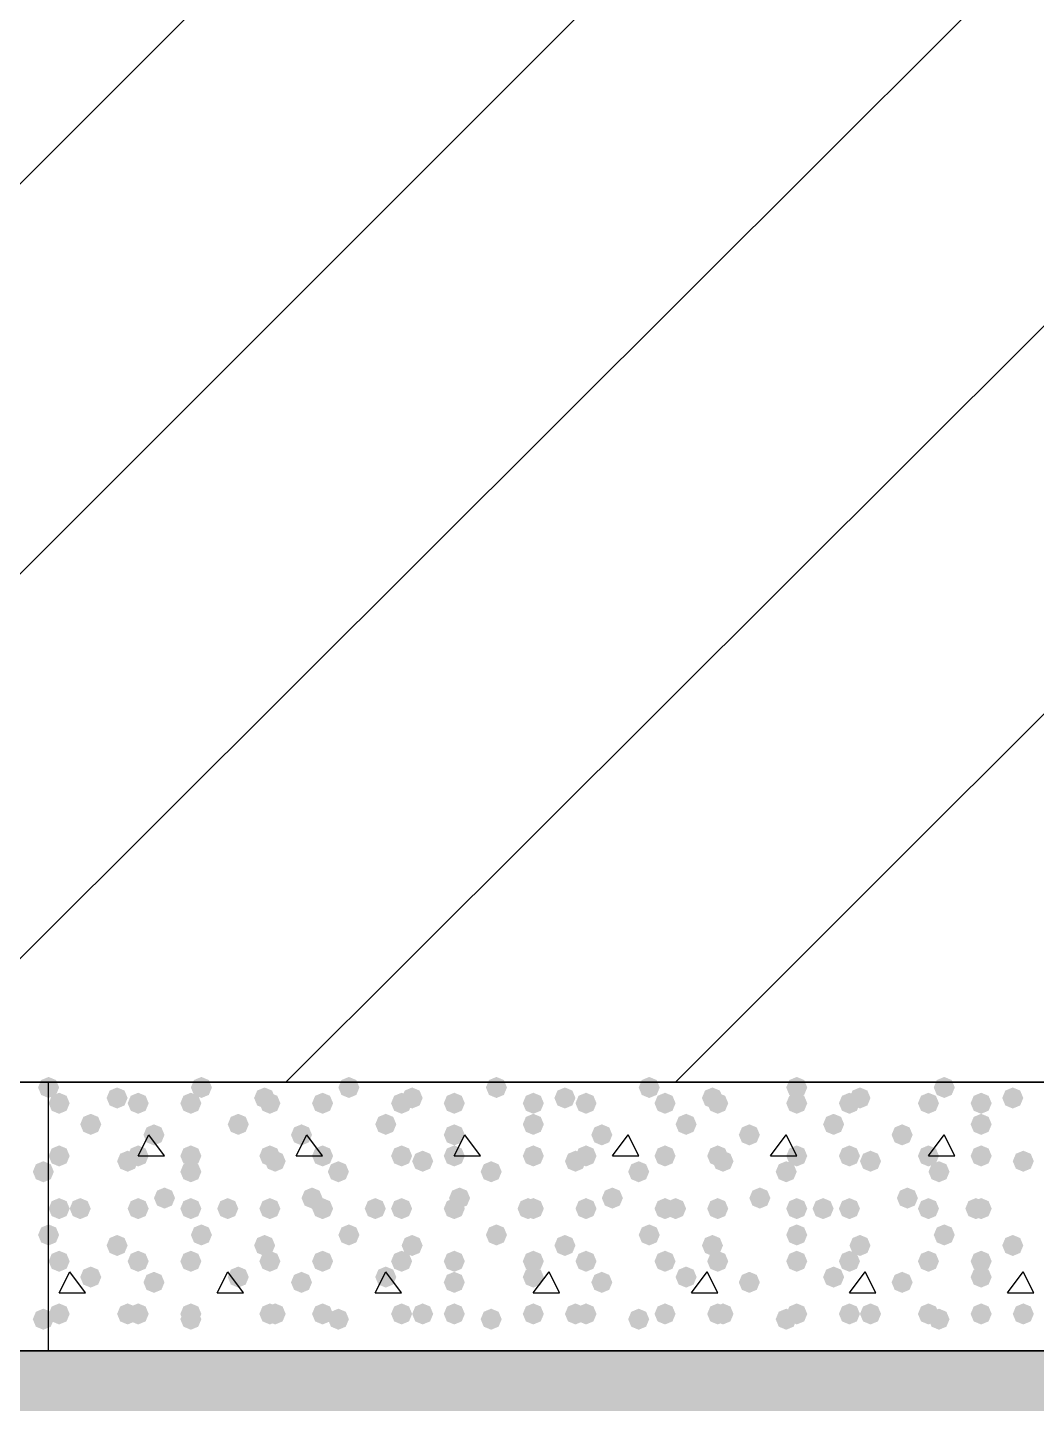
# Model space of a CAD drawing. Header units: millimetres. Extents: x 0 to 420, y 0 to 297.
# Drawn here: x 47.46 to 55.56, y 177.5 to 188.56 of the extents above; entities that cross this region are included whole.
import ezdxf

# ---------------------------------------------------------------- set-up
doc = ezdxf.new("R2010")
doc.units = ezdxf.units.MM
doc.layers.get('0').update_dxf_attribs({"linetype": 'CONTINUOUS'})

msp = doc.modelspace()

# ---------------------------------------------------------------- hatches: boundary and pattern name
at = {"true_color": 0x000008}
for points in [[(47.709667, 180.043667), (47.684796, 179.983871), (47.625, 179.959), (47.565204, 179.983871), (47.540333, 180.043667), (47.565204, 180.103462), (47.625, 180.128333), (47.684796, 180.103463)], [(48.937333, 180.043667), (48.912463, 179.983871), (48.852667, 179.959), (48.792871, 179.983871), (48.768, 180.043667), (48.792871, 180.103462), (48.852667, 180.128333), (48.912462, 180.103463)], [(50.122667, 180.043667), (50.097796, 179.983871), (50.038, 179.959), (49.978204, 179.983871), (49.953333, 180.043667), (49.978204, 180.103462), (50.038, 180.128333), (50.097796, 180.103463)], [(51.308, 180.043667), (51.283129, 179.983871), (51.223333, 179.959), (51.163537, 179.983871), (51.138667, 180.043667), (51.163537, 180.103462), (51.223333, 180.128333), (51.283129, 180.103463)], [(52.535667, 180.043667), (52.510796, 179.983871), (52.451, 179.959), (52.391204, 179.983871), (52.366333, 180.043667), (52.391204, 180.103462), (52.451, 180.128333), (52.510796, 180.103463)], [(53.721, 180.043667), (53.696129, 179.983871), (53.636333, 179.959), (53.576537, 179.983871), (53.551667, 180.043667), (53.576537, 180.103462), (53.636333, 180.128333), (53.696129, 180.103463)], [(54.906333, 180.043667), (54.881462, 179.983871), (54.821667, 179.959), (54.761871, 179.983871), (54.737, 180.043667), (54.761871, 180.103462), (54.821667, 180.128333), (54.881462, 180.103463)], [(47.794333, 179.916667), (47.769462, 179.856871), (47.709667, 179.832), (47.649871, 179.856871), (47.625, 179.916667), (47.649871, 179.976462), (47.709667, 180.001333), (47.769462, 179.976463)], [(48.26, 179.959), (48.235129, 179.899204), (48.175333, 179.874333), (48.115538, 179.899204), (48.090667, 179.959), (48.115537, 180.018796), (48.175333, 180.043667), (48.235129, 180.018796)], [(48.429333, 179.916667), (48.404462, 179.856871), (48.344667, 179.832), (48.284871, 179.856871), (48.26, 179.916667), (48.284871, 179.976462), (48.344667, 180.001333), (48.404462, 179.976463)], [(48.852667, 179.916667), (48.827796, 179.856871), (48.768, 179.832), (48.708204, 179.856871), (48.683333, 179.916667), (48.708204, 179.976462), (48.768, 180.001333), (48.827796, 179.976463)], [(49.445333, 179.959), (49.420463, 179.899204), (49.360667, 179.874333), (49.300871, 179.899204), (49.276, 179.959), (49.300871, 180.018796), (49.360667, 180.043667), (49.420462, 180.018796)], [(49.487667, 179.916667), (49.462796, 179.856871), (49.403, 179.832), (49.343204, 179.856871), (49.318333, 179.916667), (49.343204, 179.976462), (49.403, 180.001333), (49.462796, 179.976463)], [(49.911, 179.916667), (49.886129, 179.856871), (49.826333, 179.832), (49.766537, 179.856871), (49.741667, 179.916667), (49.766537, 179.976462), (49.826333, 180.001333), (49.886129, 179.976463)], [(50.546, 179.916667), (50.521129, 179.856871), (50.461333, 179.832), (50.401537, 179.856871), (50.376667, 179.916667), (50.401537, 179.976462), (50.461333, 180.001333), (50.521129, 179.976463)], [(50.630667, 179.959), (50.605796, 179.899204), (50.546, 179.874333), (50.486204, 179.899204), (50.461333, 179.959), (50.486204, 180.018796), (50.546, 180.043667), (50.605796, 180.018796)], [(50.969333, 179.916667), (50.944462, 179.856871), (50.884667, 179.832), (50.824871, 179.856871), (50.8, 179.916667), (50.824871, 179.976462), (50.884667, 180.001333), (50.944462, 179.976463)], [(51.604333, 179.916667), (51.579462, 179.856871), (51.519667, 179.832), (51.459871, 179.856871), (51.435, 179.916667), (51.459871, 179.976462), (51.519667, 180.001333), (51.579462, 179.976463)], [(51.858333, 179.959), (51.833463, 179.899204), (51.773667, 179.874333), (51.713871, 179.899204), (51.689, 179.959), (51.713871, 180.018796), (51.773667, 180.043667), (51.833462, 180.018796)], [(52.027667, 179.916667), (52.002796, 179.856871), (51.943, 179.832), (51.883204, 179.856871), (51.858333, 179.916667), (51.883204, 179.976462), (51.943, 180.001333), (52.002796, 179.976463)], [(52.662667, 179.916667), (52.637796, 179.856871), (52.578, 179.832), (52.518204, 179.856871), (52.493333, 179.916667), (52.518204, 179.976462), (52.578, 180.001333), (52.637796, 179.976463)], [(53.043667, 179.959), (53.018796, 179.899204), (52.959, 179.874333), (52.899204, 179.899204), (52.874333, 179.959), (52.899204, 180.018796), (52.959, 180.043667), (53.018796, 180.018796)], [(53.086, 179.916667), (53.061129, 179.856871), (53.001333, 179.832), (52.941537, 179.856871), (52.916667, 179.916667), (52.941537, 179.976462), (53.001333, 180.001333), (53.061129, 179.976463)], [(53.721, 179.916667), (53.696129, 179.856871), (53.636333, 179.832), (53.576537, 179.856871), (53.551667, 179.916667), (53.576537, 179.976462), (53.636333, 180.001333), (53.696129, 179.976463)], [(54.144333, 179.916667), (54.119462, 179.856871), (54.059667, 179.832), (53.999871, 179.856871), (53.975, 179.916667), (53.999871, 179.976462), (54.059667, 180.001333), (54.119462, 179.976463)], [(54.229, 179.959), (54.204129, 179.899204), (54.144333, 179.874333), (54.084538, 179.899204), (54.059667, 179.959), (54.084537, 180.018796), (54.144333, 180.043667), (54.204129, 180.018796)], [(54.779333, 179.916667), (54.754462, 179.856871), (54.694667, 179.832), (54.634871, 179.856871), (54.61, 179.916667), (54.634871, 179.976462), (54.694667, 180.001333), (54.754462, 179.976463)], [(55.202667, 179.916667), (55.177796, 179.856871), (55.118, 179.832), (55.058204, 179.856871), (55.033333, 179.916667), (55.058204, 179.976462), (55.118, 180.001333), (55.177796, 179.976463)], [(55.456667, 179.959), (55.431796, 179.899204), (55.372, 179.874333), (55.312204, 179.899204), (55.287333, 179.959), (55.312204, 180.018796), (55.372, 180.043667), (55.431796, 180.018796)], [(48.048333, 179.747333), (48.023463, 179.687537), (47.963667, 179.662667), (47.903871, 179.687537), (47.879, 179.747333), (47.903871, 179.807129), (47.963667, 179.832), (48.023462, 179.807129)], [(49.233667, 179.747333), (49.208796, 179.687537), (49.149, 179.662667), (49.089204, 179.687537), (49.064333, 179.747333), (49.089204, 179.807129), (49.149, 179.832), (49.208796, 179.807129)], [(50.419, 179.747333), (50.394129, 179.687537), (50.334333, 179.662667), (50.274538, 179.687537), (50.249667, 179.747333), (50.274537, 179.807129), (50.334333, 179.832), (50.394129, 179.807129)], [(51.604333, 179.747333), (51.579462, 179.687537), (51.519667, 179.662667), (51.459871, 179.687537), (51.435, 179.747333), (51.459871, 179.807129), (51.519667, 179.832), (51.579462, 179.807129)], [(52.832, 179.747333), (52.807129, 179.687537), (52.747333, 179.662667), (52.687538, 179.687537), (52.662667, 179.747333), (52.687537, 179.807129), (52.747333, 179.832), (52.807129, 179.807129)], [(54.017333, 179.747333), (53.992463, 179.687537), (53.932667, 179.662667), (53.872871, 179.687537), (53.848, 179.747333), (53.872871, 179.807129), (53.932667, 179.832), (53.992462, 179.807129)], [(55.202667, 179.747333), (55.177796, 179.687537), (55.118, 179.662667), (55.058204, 179.687537), (55.033333, 179.747333), (55.058204, 179.807129), (55.118, 179.832), (55.177796, 179.807129)], [(48.556333, 179.662667), (48.531462, 179.602871), (48.471667, 179.578), (48.411871, 179.602871), (48.387, 179.662667), (48.411871, 179.722462), (48.471667, 179.747333), (48.531462, 179.722463)], [(49.741667, 179.662667), (49.716796, 179.602871), (49.657, 179.578), (49.597204, 179.602871), (49.572333, 179.662667), (49.597204, 179.722462), (49.657, 179.747333), (49.716796, 179.722463)], [(50.969333, 179.662667), (50.944462, 179.602871), (50.884667, 179.578), (50.824871, 179.602871), (50.8, 179.662667), (50.824871, 179.722462), (50.884667, 179.747333), (50.944462, 179.722463)], [(52.154667, 179.662667), (52.129796, 179.602871), (52.07, 179.578), (52.010204, 179.602871), (51.985333, 179.662667), (52.010204, 179.722462), (52.07, 179.747333), (52.129796, 179.722463)], [(53.34, 179.662667), (53.315129, 179.602871), (53.255333, 179.578), (53.195538, 179.602871), (53.170667, 179.662667), (53.195537, 179.722462), (53.255333, 179.747333), (53.315129, 179.722463)], [(54.567667, 179.662667), (54.542796, 179.602871), (54.483, 179.578), (54.423204, 179.602871), (54.398333, 179.662667), (54.423204, 179.722462), (54.483, 179.747333), (54.542796, 179.722463)], [(47.794333, 179.493333), (47.769462, 179.433538), (47.709667, 179.408667), (47.649871, 179.433538), (47.625, 179.493333), (47.649871, 179.553129), (47.709667, 179.578), (47.769462, 179.553129)], [(48.344667, 179.451), (48.319796, 179.391204), (48.26, 179.366333), (48.200204, 179.391204), (48.175333, 179.451), (48.200204, 179.510796), (48.26, 179.535667), (48.319796, 179.510796)], [(48.429333, 179.493333), (48.404462, 179.433538), (48.344667, 179.408667), (48.284871, 179.433538), (48.26, 179.493333), (48.284871, 179.553129), (48.344667, 179.578), (48.404462, 179.553129)], [(48.852667, 179.493333), (48.827796, 179.433538), (48.768, 179.408667), (48.708204, 179.433538), (48.683333, 179.493333), (48.708204, 179.553129), (48.768, 179.578), (48.827796, 179.553129)], [(49.487667, 179.493333), (49.462796, 179.433538), (49.403, 179.408667), (49.343204, 179.433538), (49.318333, 179.493333), (49.343204, 179.553129), (49.403, 179.578), (49.462796, 179.553129)], [(49.53, 179.451), (49.505129, 179.391204), (49.445333, 179.366333), (49.385538, 179.391204), (49.360667, 179.451), (49.385537, 179.510796), (49.445333, 179.535667), (49.505129, 179.510796)], [(49.911, 179.493333), (49.886129, 179.433538), (49.826333, 179.408667), (49.766537, 179.433538), (49.741667, 179.493333), (49.766537, 179.553129), (49.826333, 179.578), (49.886129, 179.553129)], [(50.546, 179.493333), (50.521129, 179.433538), (50.461333, 179.408667), (50.401537, 179.433538), (50.376667, 179.493333), (50.401537, 179.553129), (50.461333, 179.578), (50.521129, 179.553129)], [(50.715333, 179.451), (50.690463, 179.391204), (50.630667, 179.366333), (50.570871, 179.391204), (50.546, 179.451), (50.570871, 179.510796), (50.630667, 179.535667), (50.690462, 179.510796)], [(50.969333, 179.493333), (50.944462, 179.433538), (50.884667, 179.408667), (50.824871, 179.433538), (50.8, 179.493333), (50.824871, 179.553129), (50.884667, 179.578), (50.944462, 179.553129)], [(51.604333, 179.493333), (51.579462, 179.433538), (51.519667, 179.408667), (51.459871, 179.433538), (51.435, 179.493333), (51.459871, 179.553129), (51.519667, 179.578), (51.579462, 179.553129)], [(51.943, 179.451), (51.918129, 179.391204), (51.858333, 179.366333), (51.798537, 179.391204), (51.773667, 179.451), (51.798537, 179.510796), (51.858333, 179.535667), (51.918129, 179.510796)], [(52.027667, 179.493333), (52.002796, 179.433538), (51.943, 179.408667), (51.883204, 179.433538), (51.858333, 179.493333), (51.883204, 179.553129), (51.943, 179.578), (52.002796, 179.553129)], [(52.662667, 179.493333), (52.637796, 179.433538), (52.578, 179.408667), (52.518204, 179.433538), (52.493333, 179.493333), (52.518204, 179.553129), (52.578, 179.578), (52.637796, 179.553129)], [(53.086, 179.493333), (53.061129, 179.433538), (53.001333, 179.408667), (52.941537, 179.433538), (52.916667, 179.493333), (52.941537, 179.553129), (53.001333, 179.578), (53.061129, 179.553129)], [(53.128333, 179.451), (53.103463, 179.391204), (53.043667, 179.366333), (52.983871, 179.391204), (52.959, 179.451), (52.983871, 179.510796), (53.043667, 179.535667), (53.103462, 179.510796)], [(53.721, 179.493333), (53.696129, 179.433538), (53.636333, 179.408667), (53.576537, 179.433538), (53.551667, 179.493333), (53.576537, 179.553129), (53.636333, 179.578), (53.696129, 179.553129)], [(54.144333, 179.493333), (54.119462, 179.433538), (54.059667, 179.408667), (53.999871, 179.433538), (53.975, 179.493333), (53.999871, 179.553129), (54.059667, 179.578), (54.119462, 179.553129)], [(54.313667, 179.451), (54.288796, 179.391204), (54.229, 179.366333), (54.169204, 179.391204), (54.144333, 179.451), (54.169204, 179.510796), (54.229, 179.535667), (54.288796, 179.510796)], [(54.779333, 179.493333), (54.754462, 179.433538), (54.694667, 179.408667), (54.634871, 179.433538), (54.61, 179.493333), (54.634871, 179.553129), (54.694667, 179.578), (54.754462, 179.553129)], [(55.202667, 179.493333), (55.177796, 179.433538), (55.118, 179.408667), (55.058204, 179.433538), (55.033333, 179.493333), (55.058204, 179.553129), (55.118, 179.578), (55.177796, 179.553129)], [(55.541333, 179.451), (55.516462, 179.391204), (55.456667, 179.366333), (55.396871, 179.391204), (55.372, 179.451), (55.396871, 179.510796), (55.456667, 179.535667), (55.516462, 179.510796)], [(48.852667, 179.366333), (48.827796, 179.306537), (48.768, 179.281667), (48.708204, 179.306537), (48.683333, 179.366333), (48.708204, 179.426129), (48.768, 179.451), (48.827796, 179.426129)], [(50.038, 179.366333), (50.013129, 179.306537), (49.953333, 179.281667), (49.893538, 179.306537), (49.868667, 179.366333), (49.893537, 179.426129), (49.953333, 179.451), (50.013129, 179.426129)], [(51.265667, 179.366333), (51.240796, 179.306537), (51.181, 179.281667), (51.121204, 179.306537), (51.096333, 179.366333), (51.121204, 179.426129), (51.181, 179.451), (51.240796, 179.426129)], [(52.451, 179.366333), (52.426129, 179.306537), (52.366333, 179.281667), (52.306537, 179.306537), (52.281667, 179.366333), (52.306537, 179.426129), (52.366333, 179.451), (52.426129, 179.426129)], [(53.636333, 179.366333), (53.611462, 179.306537), (53.551667, 179.281667), (53.491871, 179.306537), (53.467, 179.366333), (53.491871, 179.426129), (53.551667, 179.451), (53.611462, 179.426129)], [(54.864, 179.366333), (54.839129, 179.306537), (54.779333, 179.281667), (54.719538, 179.306537), (54.694667, 179.366333), (54.719537, 179.426129), (54.779333, 179.451), (54.839129, 179.426129)], [(48.641, 179.154667), (48.616129, 179.094871), (48.556333, 179.07), (48.496537, 179.094871), (48.471667, 179.154667), (48.496537, 179.214462), (48.556333, 179.239333), (48.616129, 179.214463)], [(49.826333, 179.154667), (49.801463, 179.094871), (49.741667, 179.07), (49.681871, 179.094871), (49.657, 179.154667), (49.681871, 179.214462), (49.741667, 179.239333), (49.801462, 179.214463)], [(51.011667, 179.154667), (50.986796, 179.094871), (50.927, 179.07), (50.867204, 179.094871), (50.842333, 179.154667), (50.867204, 179.214462), (50.927, 179.239333), (50.986796, 179.214463)], [(52.239333, 179.154667), (52.214462, 179.094871), (52.154667, 179.07), (52.094871, 179.094871), (52.07, 179.154667), (52.094871, 179.214462), (52.154667, 179.239333), (52.214462, 179.214463)], [(53.424667, 179.154667), (53.399796, 179.094871), (53.34, 179.07), (53.280204, 179.094871), (53.255333, 179.154667), (53.280204, 179.214462), (53.34, 179.239333), (53.399796, 179.214463)], [(54.61, 179.154667), (54.585129, 179.094871), (54.525333, 179.07), (54.465538, 179.094871), (54.440667, 179.154667), (54.465537, 179.214462), (54.525333, 179.239333), (54.585129, 179.214463)], [(47.794333, 179.07), (47.769462, 179.010204), (47.709667, 178.985333), (47.649871, 179.010204), (47.625, 179.07), (47.649871, 179.129796), (47.709667, 179.154667), (47.769462, 179.129796)], [(47.963667, 179.07), (47.938796, 179.010204), (47.879, 178.985333), (47.819204, 179.010204), (47.794333, 179.07), (47.819204, 179.129796), (47.879, 179.154667), (47.938796, 179.129796)], [(48.429333, 179.07), (48.404462, 179.010204), (48.344667, 178.985333), (48.284871, 179.010204), (48.26, 179.07), (48.284871, 179.129796), (48.344667, 179.154667), (48.404462, 179.129796)], [(48.852667, 179.07), (48.827796, 179.010204), (48.768, 178.985333), (48.708204, 179.010204), (48.683333, 179.07), (48.708204, 179.129796), (48.768, 179.154667), (48.827796, 179.129796)], [(49.149, 179.07), (49.124129, 179.010204), (49.064333, 178.985333), (49.004538, 179.010204), (48.979667, 179.07), (49.004537, 179.129796), (49.064333, 179.154667), (49.124129, 179.129796)], [(49.487667, 179.07), (49.462796, 179.010204), (49.403, 178.985333), (49.343204, 179.010204), (49.318333, 179.07), (49.343204, 179.129796), (49.403, 179.154667), (49.462796, 179.129796)], [(49.911, 179.07), (49.886129, 179.010204), (49.826333, 178.985333), (49.766537, 179.010204), (49.741667, 179.07), (49.766537, 179.129796), (49.826333, 179.154667), (49.886129, 179.129796)], [(50.334333, 179.07), (50.309462, 179.010204), (50.249667, 178.985333), (50.189871, 179.010204), (50.165, 179.07), (50.189871, 179.129796), (50.249667, 179.154667), (50.309462, 179.129796)], [(50.546, 179.07), (50.521129, 179.010204), (50.461333, 178.985333), (50.401537, 179.010204), (50.376667, 179.07), (50.401537, 179.129796), (50.461333, 179.154667), (50.521129, 179.129796)], [(50.969333, 179.07), (50.944462, 179.010204), (50.884667, 178.985333), (50.824871, 179.010204), (50.8, 179.07), (50.824871, 179.129796), (50.884667, 179.154667), (50.944462, 179.129796)], [(51.562, 179.07), (51.537129, 179.010204), (51.477333, 178.985333), (51.417538, 179.010204), (51.392667, 179.07), (51.417537, 179.129796), (51.477333, 179.154667), (51.537129, 179.129796)], [(51.604333, 179.07), (51.579462, 179.010204), (51.519667, 178.985333), (51.459871, 179.010204), (51.435, 179.07), (51.459871, 179.129796), (51.519667, 179.154667), (51.579462, 179.129796)], [(52.027667, 179.07), (52.002796, 179.010204), (51.943, 178.985333), (51.883204, 179.010204), (51.858333, 179.07), (51.883204, 179.129796), (51.943, 179.154667), (52.002796, 179.129796)], [(52.662667, 179.07), (52.637796, 179.010204), (52.578, 178.985333), (52.518204, 179.010204), (52.493333, 179.07), (52.518204, 179.129796), (52.578, 179.154667), (52.637796, 179.129796)], [(52.747333, 179.07), (52.722463, 179.010204), (52.662667, 178.985333), (52.602871, 179.010204), (52.578, 179.07), (52.602871, 179.129796), (52.662667, 179.154667), (52.722462, 179.129796)], [(53.086, 179.07), (53.061129, 179.010204), (53.001333, 178.985333), (52.941537, 179.010204), (52.916667, 179.07), (52.941537, 179.129796), (53.001333, 179.154667), (53.061129, 179.129796)], [(53.721, 179.07), (53.696129, 179.010204), (53.636333, 178.985333), (53.576537, 179.010204), (53.551667, 179.07), (53.576537, 179.129796), (53.636333, 179.154667), (53.696129, 179.129796)], [(53.932667, 179.07), (53.907796, 179.010204), (53.848, 178.985333), (53.788204, 179.010204), (53.763333, 179.07), (53.788204, 179.129796), (53.848, 179.154667), (53.907796, 179.129796)], [(54.144333, 179.07), (54.119462, 179.010204), (54.059667, 178.985333), (53.999871, 179.010204), (53.975, 179.07), (53.999871, 179.129796), (54.059667, 179.154667), (54.119462, 179.129796)], [(54.779333, 179.07), (54.754462, 179.010204), (54.694667, 178.985333), (54.634871, 179.010204), (54.61, 179.07), (54.634871, 179.129796), (54.694667, 179.154667), (54.754462, 179.129796)], [(55.160333, 179.07), (55.135463, 179.010204), (55.075667, 178.985333), (55.015871, 179.010204), (54.991, 179.07), (55.015871, 179.129796), (55.075667, 179.154667), (55.135462, 179.129796)], [(55.202667, 179.07), (55.177796, 179.010204), (55.118, 178.985333), (55.058204, 179.010204), (55.033333, 179.07), (55.058204, 179.129796), (55.118, 179.154667), (55.177796, 179.129796)], [(47.709667, 178.858333), (47.684796, 178.798537), (47.625, 178.773667), (47.565204, 178.798537), (47.540333, 178.858333), (47.565204, 178.918129), (47.625, 178.943), (47.684796, 178.918129)], [(48.26, 178.773667), (48.235129, 178.713871), (48.175333, 178.689), (48.115538, 178.713871), (48.090667, 178.773667), (48.115537, 178.833462), (48.175333, 178.858333), (48.235129, 178.833463)], [(48.937333, 178.858333), (48.912463, 178.798537), (48.852667, 178.773667), (48.792871, 178.798537), (48.768, 178.858333), (48.792871, 178.918129), (48.852667, 178.943), (48.912462, 178.918129)], [(49.445333, 178.773667), (49.420463, 178.713871), (49.360667, 178.689), (49.300871, 178.713871), (49.276, 178.773667), (49.300871, 178.833462), (49.360667, 178.858333), (49.420462, 178.833463)], [(50.122667, 178.858333), (50.097796, 178.798537), (50.038, 178.773667), (49.978204, 178.798537), (49.953333, 178.858333), (49.978204, 178.918129), (50.038, 178.943), (50.097796, 178.918129)], [(50.630667, 178.773667), (50.605796, 178.713871), (50.546, 178.689), (50.486204, 178.713871), (50.461333, 178.773667), (50.486204, 178.833462), (50.546, 178.858333), (50.605796, 178.833463)], [(51.308, 178.858333), (51.283129, 178.798537), (51.223333, 178.773667), (51.163537, 178.798537), (51.138667, 178.858333), (51.163537, 178.918129), (51.223333, 178.943), (51.283129, 178.918129)], [(51.858333, 178.773667), (51.833463, 178.713871), (51.773667, 178.689), (51.713871, 178.713871), (51.689, 178.773667), (51.713871, 178.833462), (51.773667, 178.858333), (51.833462, 178.833463)], [(52.535667, 178.858333), (52.510796, 178.798537), (52.451, 178.773667), (52.391204, 178.798537), (52.366333, 178.858333), (52.391204, 178.918129), (52.451, 178.943), (52.510796, 178.918129)], [(53.043667, 178.773667), (53.018796, 178.713871), (52.959, 178.689), (52.899204, 178.713871), (52.874333, 178.773667), (52.899204, 178.833462), (52.959, 178.858333), (53.018796, 178.833463)], [(53.721, 178.858333), (53.696129, 178.798537), (53.636333, 178.773667), (53.576537, 178.798537), (53.551667, 178.858333), (53.576537, 178.918129), (53.636333, 178.943), (53.696129, 178.918129)], [(54.229, 178.773667), (54.204129, 178.713871), (54.144333, 178.689), (54.084538, 178.713871), (54.059667, 178.773667), (54.084537, 178.833462), (54.144333, 178.858333), (54.204129, 178.833463)], [(54.906333, 178.858333), (54.881462, 178.798537), (54.821667, 178.773667), (54.761871, 178.798537), (54.737, 178.858333), (54.761871, 178.918129), (54.821667, 178.943), (54.881462, 178.918129)], [(55.456667, 178.773667), (55.431796, 178.713871), (55.372, 178.689), (55.312204, 178.713871), (55.287333, 178.773667), (55.312204, 178.833462), (55.372, 178.858333), (55.431796, 178.833463)], [(47.794333, 178.646667), (47.769462, 178.586871), (47.709667, 178.562), (47.649871, 178.586871), (47.625, 178.646667), (47.649871, 178.706462), (47.709667, 178.731333), (47.769462, 178.706463)], [(48.429333, 178.646667), (48.404462, 178.586871), (48.344667, 178.562), (48.284871, 178.586871), (48.26, 178.646667), (48.284871, 178.706462), (48.344667, 178.731333), (48.404462, 178.706463)], [(48.852667, 178.646667), (48.827796, 178.586871), (48.768, 178.562), (48.708204, 178.586871), (48.683333, 178.646667), (48.708204, 178.706462), (48.768, 178.731333), (48.827796, 178.706463)], [(49.487667, 178.646667), (49.462796, 178.586871), (49.403, 178.562), (49.343204, 178.586871), (49.318333, 178.646667), (49.343204, 178.706462), (49.403, 178.731333), (49.462796, 178.706463)], [(49.911, 178.646667), (49.886129, 178.586871), (49.826333, 178.562), (49.766537, 178.586871), (49.741667, 178.646667), (49.766537, 178.706462), (49.826333, 178.731333), (49.886129, 178.706463)], [(50.546, 178.646667), (50.521129, 178.586871), (50.461333, 178.562), (50.401537, 178.586871), (50.376667, 178.646667), (50.401537, 178.706462), (50.461333, 178.731333), (50.521129, 178.706463)], [(50.969333, 178.646667), (50.944462, 178.586871), (50.884667, 178.562), (50.824871, 178.586871), (50.8, 178.646667), (50.824871, 178.706462), (50.884667, 178.731333), (50.944462, 178.706463)], [(51.604333, 178.646667), (51.579462, 178.586871), (51.519667, 178.562), (51.459871, 178.586871), (51.435, 178.646667), (51.459871, 178.706462), (51.519667, 178.731333), (51.579462, 178.706463)], [(52.027667, 178.646667), (52.002796, 178.586871), (51.943, 178.562), (51.883204, 178.586871), (51.858333, 178.646667), (51.883204, 178.706462), (51.943, 178.731333), (52.002796, 178.706463)], [(52.662667, 178.646667), (52.637796, 178.586871), (52.578, 178.562), (52.518204, 178.586871), (52.493333, 178.646667), (52.518204, 178.706462), (52.578, 178.731333), (52.637796, 178.706463)], [(53.086, 178.646667), (53.061129, 178.586871), (53.001333, 178.562), (52.941537, 178.586871), (52.916667, 178.646667), (52.941537, 178.706462), (53.001333, 178.731333), (53.061129, 178.706463)], [(53.721, 178.646667), (53.696129, 178.586871), (53.636333, 178.562), (53.576537, 178.586871), (53.551667, 178.646667), (53.576537, 178.706462), (53.636333, 178.731333), (53.696129, 178.706463)], [(54.144333, 178.646667), (54.119462, 178.586871), (54.059667, 178.562), (53.999871, 178.586871), (53.975, 178.646667), (53.999871, 178.706462), (54.059667, 178.731333), (54.119462, 178.706463)], [(54.779333, 178.646667), (54.754462, 178.586871), (54.694667, 178.562), (54.634871, 178.586871), (54.61, 178.646667), (54.634871, 178.706462), (54.694667, 178.731333), (54.754462, 178.706463)], [(55.202667, 178.646667), (55.177796, 178.586871), (55.118, 178.562), (55.058204, 178.586871), (55.033333, 178.646667), (55.058204, 178.706462), (55.118, 178.731333), (55.177796, 178.706463)], [(48.048333, 178.519667), (48.023463, 178.459871), (47.963667, 178.435), (47.903871, 178.459871), (47.879, 178.519667), (47.903871, 178.579462), (47.963667, 178.604333), (48.023462, 178.579463)], [(48.556333, 178.477333), (48.531462, 178.417537), (48.471667, 178.392667), (48.411871, 178.417537), (48.387, 178.477333), (48.411871, 178.537129), (48.471667, 178.562), (48.531462, 178.537129)], [(49.233667, 178.519667), (49.208796, 178.459871), (49.149, 178.435), (49.089204, 178.459871), (49.064333, 178.519667), (49.089204, 178.579462), (49.149, 178.604333), (49.208796, 178.579463)], [(49.741667, 178.477333), (49.716796, 178.417537), (49.657, 178.392667), (49.597204, 178.417537), (49.572333, 178.477333), (49.597204, 178.537129), (49.657, 178.562), (49.716796, 178.537129)], [(50.419, 178.519667), (50.394129, 178.459871), (50.334333, 178.435), (50.274538, 178.459871), (50.249667, 178.519667), (50.274537, 178.579462), (50.334333, 178.604333), (50.394129, 178.579463)], [(50.969333, 178.477333), (50.944462, 178.417537), (50.884667, 178.392667), (50.824871, 178.417537), (50.8, 178.477333), (50.824871, 178.537129), (50.884667, 178.562), (50.944462, 178.537129)], [(51.604333, 178.519667), (51.579462, 178.459871), (51.519667, 178.435), (51.459871, 178.459871), (51.435, 178.519667), (51.459871, 178.579462), (51.519667, 178.604333), (51.579462, 178.579463)], [(52.154667, 178.477333), (52.129796, 178.417537), (52.07, 178.392667), (52.010204, 178.417537), (51.985333, 178.477333), (52.010204, 178.537129), (52.07, 178.562), (52.129796, 178.537129)], [(52.832, 178.519667), (52.807129, 178.459871), (52.747333, 178.435), (52.687538, 178.459871), (52.662667, 178.519667), (52.687537, 178.579462), (52.747333, 178.604333), (52.807129, 178.579463)], [(53.34, 178.477333), (53.315129, 178.417537), (53.255333, 178.392667), (53.195538, 178.417537), (53.170667, 178.477333), (53.195537, 178.537129), (53.255333, 178.562), (53.315129, 178.537129)], [(54.017333, 178.519667), (53.992463, 178.459871), (53.932667, 178.435), (53.872871, 178.459871), (53.848, 178.519667), (53.872871, 178.579462), (53.932667, 178.604333), (53.992462, 178.579463)], [(54.567667, 178.477333), (54.542796, 178.417537), (54.483, 178.392667), (54.423204, 178.417537), (54.398333, 178.477333), (54.423204, 178.537129), (54.483, 178.562), (54.542796, 178.537129)], [(55.202667, 178.519667), (55.177796, 178.459871), (55.118, 178.435), (55.058204, 178.459871), (55.033333, 178.519667), (55.058204, 178.579462), (55.118, 178.604333), (55.177796, 178.579463)], [(47.794333, 178.223333), (47.769462, 178.163537), (47.709667, 178.138667), (47.649871, 178.163537), (47.625, 178.223333), (47.649871, 178.283129), (47.709667, 178.308), (47.769462, 178.283129)], [(48.344667, 178.223333), (48.319796, 178.163537), (48.26, 178.138667), (48.200204, 178.163537), (48.175333, 178.223333), (48.200204, 178.283129), (48.26, 178.308), (48.319796, 178.283129)], [(48.429333, 178.223333), (48.404462, 178.163537), (48.344667, 178.138667), (48.284871, 178.163537), (48.26, 178.223333), (48.284871, 178.283129), (48.344667, 178.308), (48.404462, 178.283129)], [(48.852667, 178.223333), (48.827796, 178.163537), (48.768, 178.138667), (48.708204, 178.163537), (48.683333, 178.223333), (48.708204, 178.283129), (48.768, 178.308), (48.827796, 178.283129)], [(49.487667, 178.223333), (49.462796, 178.163537), (49.403, 178.138667), (49.343204, 178.163537), (49.318333, 178.223333), (49.343204, 178.283129), (49.403, 178.308), (49.462796, 178.283129)], [(49.53, 178.223333), (49.505129, 178.163537), (49.445333, 178.138667), (49.385538, 178.163537), (49.360667, 178.223333), (49.385537, 178.283129), (49.445333, 178.308), (49.505129, 178.283129)], [(49.911, 178.223333), (49.886129, 178.163537), (49.826333, 178.138667), (49.766537, 178.163537), (49.741667, 178.223333), (49.766537, 178.283129), (49.826333, 178.308), (49.886129, 178.283129)], [(50.546, 178.223333), (50.521129, 178.163537), (50.461333, 178.138667), (50.401537, 178.163537), (50.376667, 178.223333), (50.401537, 178.283129), (50.461333, 178.308), (50.521129, 178.283129)], [(50.715333, 178.223333), (50.690463, 178.163537), (50.630667, 178.138667), (50.570871, 178.163537), (50.546, 178.223333), (50.570871, 178.283129), (50.630667, 178.308), (50.690462, 178.283129)], [(50.969333, 178.223333), (50.944462, 178.163537), (50.884667, 178.138667), (50.824871, 178.163537), (50.8, 178.223333), (50.824871, 178.283129), (50.884667, 178.308), (50.944462, 178.283129)], [(51.604333, 178.223333), (51.579462, 178.163537), (51.519667, 178.138667), (51.459871, 178.163537), (51.435, 178.223333), (51.459871, 178.283129), (51.519667, 178.308), (51.579462, 178.283129)], [(51.943, 178.223333), (51.918129, 178.163537), (51.858333, 178.138667), (51.798537, 178.163537), (51.773667, 178.223333), (51.798537, 178.283129), (51.858333, 178.308), (51.918129, 178.283129)], [(52.027667, 178.223333), (52.002796, 178.163537), (51.943, 178.138667), (51.883204, 178.163537), (51.858333, 178.223333), (51.883204, 178.283129), (51.943, 178.308), (52.002796, 178.283129)], [(52.662667, 178.223333), (52.637796, 178.163537), (52.578, 178.138667), (52.518204, 178.163537), (52.493333, 178.223333), (52.518204, 178.283129), (52.578, 178.308), (52.637796, 178.283129)], [(53.086, 178.223333), (53.061129, 178.163537), (53.001333, 178.138667), (52.941537, 178.163537), (52.916667, 178.223333), (52.941537, 178.283129), (53.001333, 178.308), (53.061129, 178.283129)], [(53.128333, 178.223333), (53.103463, 178.163537), (53.043667, 178.138667), (52.983871, 178.163537), (52.959, 178.223333), (52.983871, 178.283129), (53.043667, 178.308), (53.103462, 178.283129)], [(53.721, 178.223333), (53.696129, 178.163537), (53.636333, 178.138667), (53.576537, 178.163537), (53.551667, 178.223333), (53.576537, 178.283129), (53.636333, 178.308), (53.696129, 178.283129)], [(54.144333, 178.223333), (54.119462, 178.163537), (54.059667, 178.138667), (53.999871, 178.163537), (53.975, 178.223333), (53.999871, 178.283129), (54.059667, 178.308), (54.119462, 178.283129)], [(54.313667, 178.223333), (54.288796, 178.163537), (54.229, 178.138667), (54.169204, 178.163537), (54.144333, 178.223333), (54.169204, 178.283129), (54.229, 178.308), (54.288796, 178.283129)], [(54.779333, 178.223333), (54.754462, 178.163537), (54.694667, 178.138667), (54.634871, 178.163537), (54.61, 178.223333), (54.634871, 178.283129), (54.694667, 178.308), (54.754462, 178.283129)], [(55.202667, 178.223333), (55.177796, 178.163537), (55.118, 178.138667), (55.058204, 178.163537), (55.033333, 178.223333), (55.058204, 178.283129), (55.118, 178.308), (55.177796, 178.283129)], [(55.541333, 178.223333), (55.516462, 178.163537), (55.456667, 178.138667), (55.396871, 178.163537), (55.372, 178.223333), (55.396871, 178.283129), (55.456667, 178.308), (55.516462, 178.283129)], [(48.852667, 178.181), (48.827796, 178.121204), (48.768, 178.096333), (48.708204, 178.121204), (48.683333, 178.181), (48.708204, 178.240796), (48.768, 178.265667), (48.827796, 178.240796)], [(50.038, 178.181), (50.013129, 178.121204), (49.953333, 178.096333), (49.893538, 178.121204), (49.868667, 178.181), (49.893537, 178.240796), (49.953333, 178.265667), (50.013129, 178.240796)], [(51.265667, 178.181), (51.240796, 178.121204), (51.181, 178.096333), (51.121204, 178.121204), (51.096333, 178.181), (51.121204, 178.240796), (51.181, 178.265667), (51.240796, 178.240796)], [(52.451, 178.181), (52.426129, 178.121204), (52.366333, 178.096333), (52.306537, 178.121204), (52.281667, 178.181), (52.306537, 178.240796), (52.366333, 178.265667), (52.426129, 178.240796)], [(53.636333, 178.181), (53.611462, 178.121204), (53.551667, 178.096333), (53.491871, 178.121204), (53.467, 178.181), (53.491871, 178.240796), (53.551667, 178.265667), (53.611462, 178.240796)], [(54.864, 178.181), (54.839129, 178.121204), (54.779333, 178.096333), (54.719538, 178.121204), (54.694667, 178.181), (54.719537, 178.240796), (54.779333, 178.265667), (54.839129, 178.240796)]]:
    msp.add_hatch(color=0, dxfattribs=at).paths.add_polyline_path(points, flags=0)
at = {"true_color": 0x000007}
for points in [[(47.667333, 179.366333), (47.642463, 179.306537), (47.582667, 179.281667), (47.522871, 179.306537), (47.498, 179.366333), (47.522871, 179.426129), (47.582667, 179.451), (47.642462, 179.426129)], [(47.667333, 178.181), (47.642463, 178.121204), (47.582667, 178.096333), (47.522871, 178.121204), (47.498, 178.181), (47.522871, 178.240796), (47.582667, 178.265667), (47.642462, 178.240796)]]:
    msp.add_hatch(color=0, dxfattribs=at).paths.add_polyline_path(points, flags=0)
at = {"true_color": 0x000008}
h = msp.add_hatch(color=0, dxfattribs=at)
h.paths.add_polyline_path([(378.544667, 177.927), (32.469667, 177.927), (378.544667, 165.946667)], flags=0)
h.paths.add_polyline_path([(32.469667, 177.927), (378.544667, 165.946667), (32.469667, 165.946667)], flags=0)

# ---------------------------------------------------------------- linework, layer by layer
at = {"color": 0, "true_color": 0x000007}
for points in [[(31.369, 201.252667), (31.369, 177.927), (379.603, 177.927), (379.603, 201.252667), (217.17, 201.252667), (217.17, 222.461667), (193.844333, 222.461667), (193.844333, 201.252667)], [(31.369, 201.252667), (31.369, 177.927), (379.603, 177.927), (379.603, 201.252667), (217.17, 201.252667), (217.17, 222.461667), (193.844333, 222.461667), (193.844333, 201.252667)], [(33.528002, 199.135999), (195.961001, 199.135999), (195.961001, 220.344999), (215.053334, 220.344999), (215.053334, 199.135999), (377.486334, 199.135999), (377.486334, 180.085999), (33.528002, 180.085999)], [(45.508333, 180.086), (45.508333, 177.927), (47.625, 177.927), (47.625, 180.086)]]:
    msp.add_lwpolyline(points, close=True, dxfattribs=at)
at = {"color": 0, "true_color": 0x0000fd}
msp.add_lwpolyline([(33.528, 180.086), (377.486333, 180.086), (377.486333, 199.136), (215.053333, 199.136), (215.053333, 220.345), (195.961, 220.345), (195.961, 199.136), (33.528, 199.136)], close=True, dxfattribs=at)
at = {"color": 0, "true_color": 0x000002}
for points in [[(40.174333, 180.086), (59.224333, 199.136)], [(43.307, 180.086), (62.357, 199.136)], [(46.397333, 180.086), (65.489667, 199.136)], [(49.53, 180.086), (68.622333, 199.136)], [(52.662667, 180.086), (71.712667, 199.136)]]:
    msp.add_lwpolyline(points, dxfattribs=at)
at = {"color": 0, "true_color": 0x000007}
for points in [[(66.717333, 180.086), (47.625, 180.086)], [(47.625, 177.927), (66.717333, 177.927)]]:
    msp.add_lwpolyline(points, dxfattribs=at)
at = {"color": 0, "true_color": 0x000008}
for points in [[(48.344667, 179.493333), (48.429333, 179.662667)], [(48.556333, 179.493333), (48.429333, 179.662667)], [(49.614667, 179.493333), (49.699333, 179.662667)], [(49.826333, 179.493333), (49.699333, 179.662667)], [(50.884667, 179.493333), (50.969333, 179.662667)], [(51.096333, 179.493333), (50.969333, 179.662667)], [(52.154667, 179.493333), (52.281667, 179.662667)], [(52.366333, 179.493333), (52.281667, 179.662667)], [(53.424667, 179.493333), (53.551667, 179.662667)], [(53.636333, 179.493333), (53.551667, 179.662667)], [(54.694667, 179.493333), (54.821667, 179.662667)], [(54.906333, 179.493333), (54.821667, 179.662667)], [(48.344667, 179.493333), (48.556333, 179.493333)], [(49.614667, 179.493333), (49.826333, 179.493333)], [(50.884667, 179.493333), (51.096333, 179.493333)], [(52.154667, 179.493333), (52.366333, 179.493333)], [(53.424667, 179.493333), (53.636333, 179.493333)], [(54.694667, 179.493333), (54.906333, 179.493333)], [(47.709667, 178.392667), (47.794333, 178.562)], [(47.921333, 178.392667), (47.794333, 178.562)], [(48.979667, 178.392667), (49.064333, 178.562)], [(49.191333, 178.392667), (49.064333, 178.562)], [(50.249667, 178.392667), (50.334333, 178.562)], [(50.461333, 178.392667), (50.334333, 178.562)], [(51.519667, 178.392667), (51.646667, 178.562)], [(51.731333, 178.392667), (51.646667, 178.562)], [(52.789667, 178.392667), (52.916667, 178.562)], [(53.001333, 178.392667), (52.916667, 178.562)], [(54.059667, 178.392667), (54.186667, 178.562)], [(54.271333, 178.392667), (54.186667, 178.562)], [(55.329667, 178.392667), (55.456667, 178.562)], [(55.541333, 178.392667), (55.456667, 178.562)], [(47.709667, 178.392667), (47.921333, 178.392667)], [(48.979667, 178.392667), (49.191333, 178.392667)], [(50.249667, 178.392667), (50.461333, 178.392667)], [(51.519667, 178.392667), (51.731333, 178.392667)], [(52.789667, 178.392667), (53.001333, 178.392667)], [(54.059667, 178.392667), (54.271333, 178.392667)], [(55.329667, 178.392667), (55.541333, 178.392667)]]:
    msp.add_lwpolyline(points, dxfattribs=at)
msp.add_lwpolyline([(378.544667, 177.927), (32.469667, 177.927), (378.544667, 165.946667)], close=True, dxfattribs=at)

doc.saveas('drawing.dxf')
